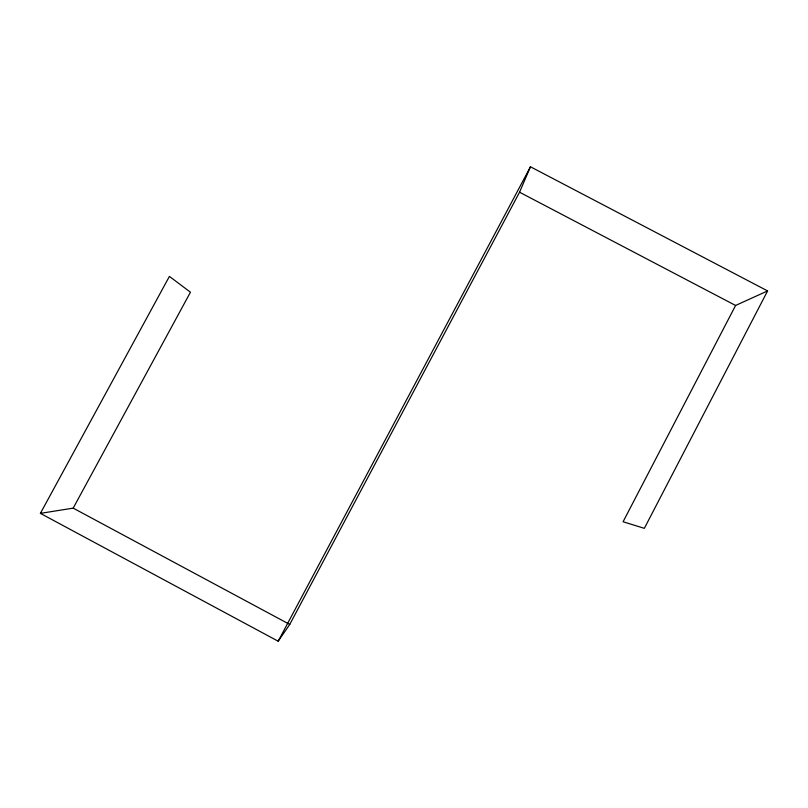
<?xml version="1.0" encoding="UTF-8"?>
<svg xmlns="http://www.w3.org/2000/svg" width="808" height="808" viewBox="0 0 808 808"><rect width="100%" height="100%" fill="white"/><g stroke="black" fill="none" stroke-linecap="round" stroke-linejoin="round"><path stroke-width="1.21" d="M40.4 513.373L73.185 508.131L190.456 292.213L169.407 276.397L40.4 513.373L278.174 641.219L289.749 624.453L519.554 192.223L530.462 166.781L767.6 290.92L644.34 528.341L623.079 521.756L735.593 305.464L767.6 290.92M278.174 641.219L530.462 166.781M519.554 192.223L735.593 305.464M73.185 508.131L289.749 624.453"/></g></svg>
